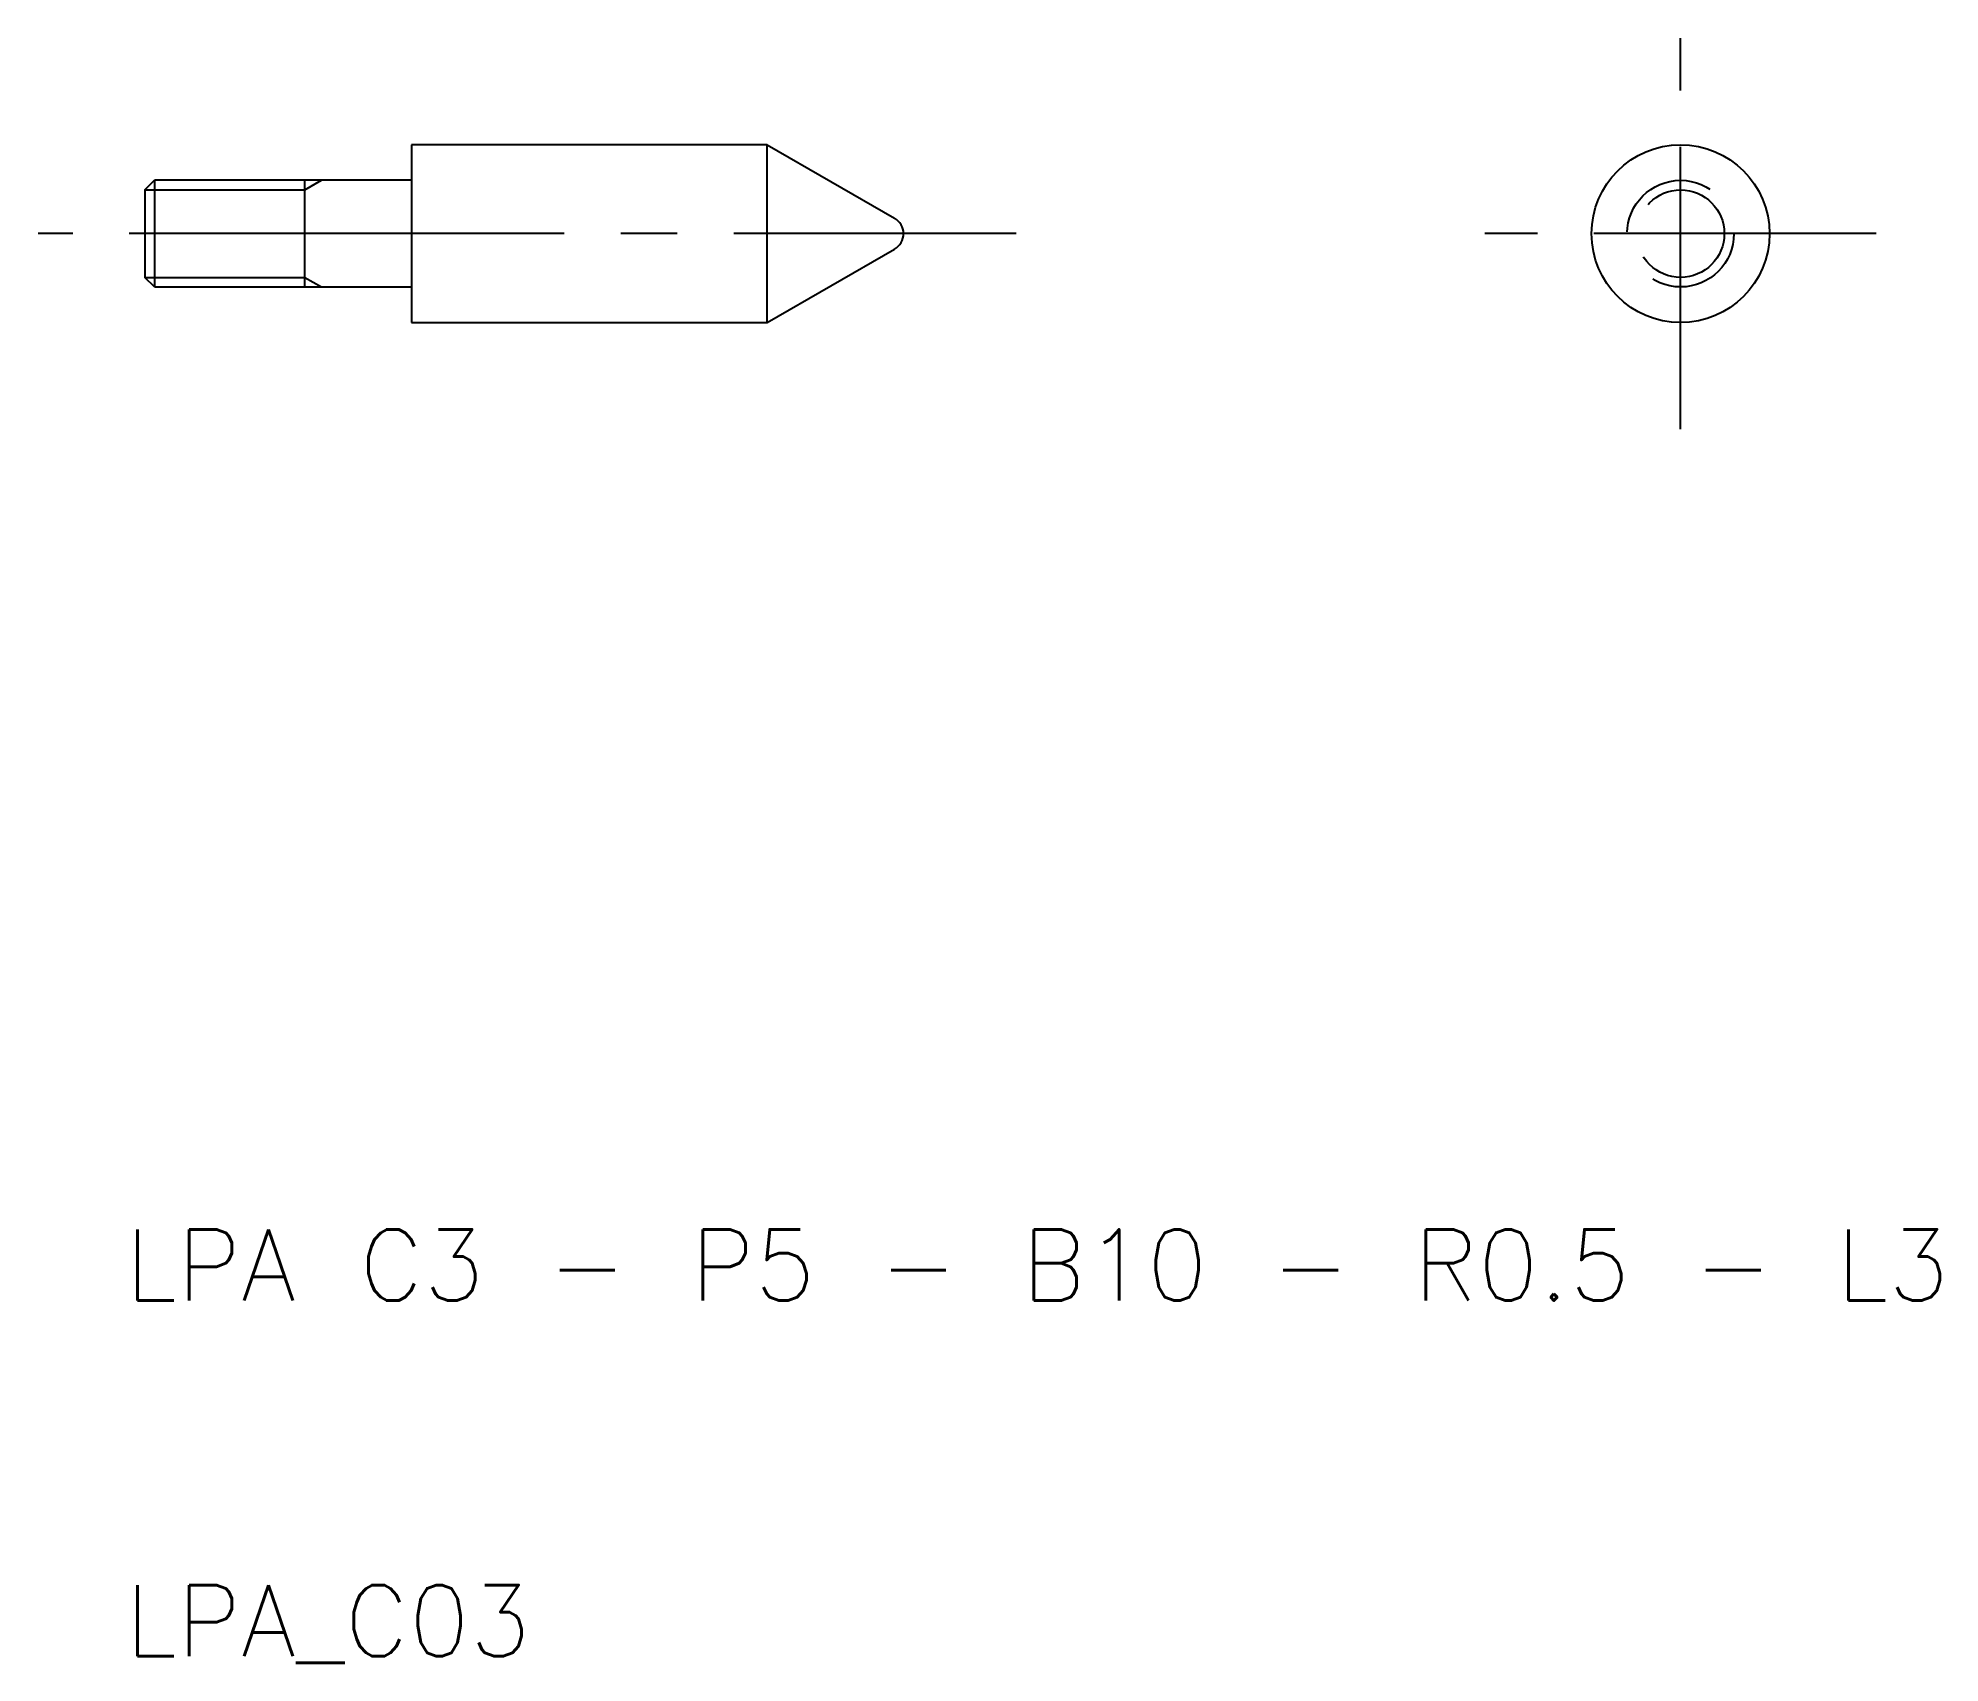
# Model space of a CAD drawing. Extents: x 32.8 to 86.3, y 9.8 to 55.5.
import ezdxf

# ---------------------------------------------------------------- set-up
doc = ezdxf.new("R2010")
doc.units = 0
doc.header["$LTSCALE"] = 0.25
doc.linetypes.add('CENTER', pattern=[50.8, 31.75, -6.35, 6.35, -6.35])
doc.linetypes.add('DASHED', pattern=[19.05, 12.7, -6.35])
doc.layers.get('0').update_dxf_attribs({"linetype": 'CONTINUOUS'})
doc.layers.add('CENTER', color=1, linetype='CENTER')
doc.styles.get("Standard").update_dxf_attribs({"font": 'txt.shx'})

msp = doc.modelspace()

# ---------------------------------------------------------------- linework, layer by layer
for p, q in [((53.325, 52.5), (43.325, 52.5)), ((43.325, 52.5), (43.325, 47.5)), ((53.325, 52.5), (56.905, 50.433)), ((53.325, 47.5), (53.325, 52.5)), ((35.825, 51.229), (36.096, 51.5)), ((43.325, 51.5), (36.096, 51.5)), ((36.096, 51.5), (36.096, 48.5)), ((40.325, 48.5), (40.325, 51.5)), ((35.825, 51.229), (35.825, 48.771)), ((53.325, 47.5), (56.905, 49.567)), ((36.096, 48.5), (35.825, 48.771)), ((36.096, 48.5), (43.325, 48.5)), ((43.325, 47.5), (53.325, 47.5))]:
    msp.add_line(p, q)
at = {"color": 3}
for p, q in [((40.325, 51.229), (40.794, 51.5)), ((35.825, 51.229), (40.325, 51.229)), ((35.825, 48.771), (40.325, 48.771)), ((40.325, 48.771), (40.794, 48.5))]:
    msp.add_line(p, q, dxfattribs=at)
msp.add_circle((79, 50), 2.5)
at = {"color": 3, "linetype": 'DASHED'}
for radius in [1.5, 1.23]:
    msp.add_circle((79, 50), radius, dxfattribs=at)
msp.add_arc((56.655, 50), 0.5, 300, 60)
at = {"layer": 'CENTER', "color": 1, "linetype": 'CENTER'}
for p, q in [((79, 44.5), (79, 55.5)), ((43.325, 50), (32.825, 50)), ((60.32, 50), (43.325, 50)), ((84.5, 50), (73.5, 50))]:
    msp.add_line(p, q, dxfattribs=at)

# ---------------------------------------------------------------- texts
for s, p in [('LPA C3 - P5 - B10 - R0.5 - L3', (35.275, 20)), ('LPA_C03', (35.275, 10))]:
    msp.add_text(s, height=2).set_placement(p)

doc.saveas('drawing.dxf')
